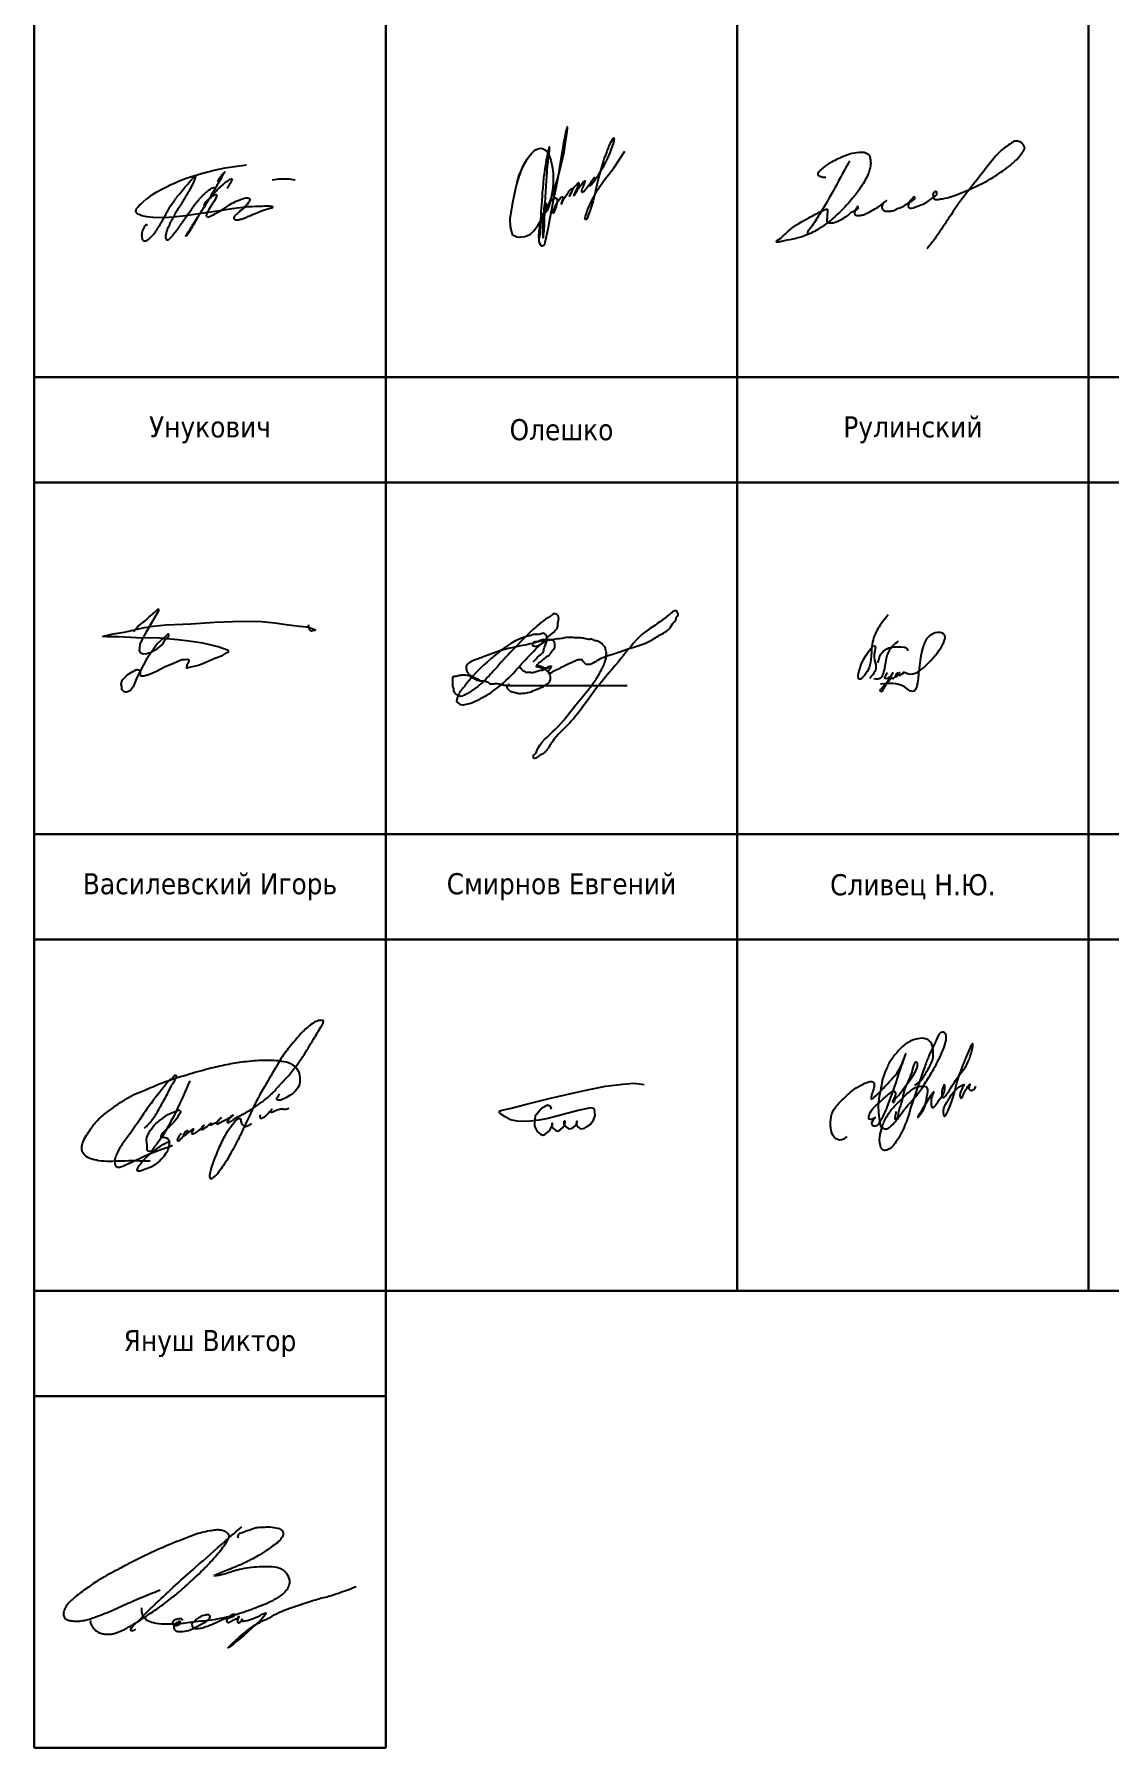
# Model space of a CAD drawing. Header units: millimetres. Extents: x 14 to 314, y 70 to 546.
# Drawn here: x 13.9 to 166.9, y 69.6 to 313.4 of the extents above; entities that cross this region are included whole.
import ezdxf

# ---------------------------------------------------------------- set-up
doc = ezdxf.new("R2010")
doc.units = ezdxf.units.MM
doc.layers.get('0').update_dxf_attribs({"lineweight": 30})
doc.layers.add('Подписи', color=143, linetype='Continuous', lineweight=25)
doc.styles.add('comments', font='tahoma.ttf')

# ---------------------------------------------------------------- blocks, each defined once
blk = doc.blocks.new('Maslova')
for points in [[(9.53, 0.99), (9.55, 1.07), (9.61, 1.16), (9.7, 1.3), (9.87, 1.55), (10.08, 1.79), (10.31, 2.01), (10.53, 2.19), (10.71, 2.31), (11.02, 2.46), (11.18, 2.53), (11.26, 2.52), (11.3, 2.51), (11.33, 2.48), (11.35, 2.45), (11.37, 2.4), (11.36, 2.37), (11.34, 2.31), (11.23, 2.03), (11.03, 1.63), (10.71, 1.14), (10.49, 0.79), (10.22, 0.37), (10.08, 0.12), (9.98, -0.05), (9.91, -0.24), (9.89, -0.36), (9.87, -0.45), (9.88, -0.51), (9.91, -0.57), (9.95, -0.6), (10.01, -0.62), (10.07, -0.63), (10.19, -0.63), (10.33, -0.6), (10.45, -0.56), (10.55, -0.52), (10.65, -0.47), (10.73, -0.43), (10.99, -0.3), (11.18, -0.2), (11.43, -0.06), (11.62, 0.06), (11.88, 0.22), (12.29, 0.45), (12.54, 0.62), (12.85, 0.82), (13.09, 0.99), (13.34, 1.14), (13.55, 1.27), (13.79, 1.39), (14.03, 1.52), (14.21, 1.61), (14.41, 1.69), (14.99, 1.91), (15.3, 2), (15.51, 2.05), (15.61, 2.06), (15.76, 2.05), (15.88, 2.02), (15.96, 1.99), (16, 1.96), (16.03, 1.92), (16.04, 1.89), (16.05, 1.83), (16.05, 1.77), (16.04, 1.69), (15.96, 1.49), (15.84, 1.32), (15.68, 1.1), (15.54, 0.94), (15.34, 0.72), (14.87, 0.33), (14.71, 0.19), (14.58, 0.07), (14.45, -0.04), (14.3, -0.16), (14.15, -0.29), (14.04, -0.43), (13.93, -0.53), (13.88, -0.58), (13.84, -0.66), (13.8, -0.78), (13.8, -0.84), (13.81, -0.9), (13.83, -0.93), (13.85, -0.96), (13.88, -0.99), (13.92, -1.03), (13.98, -1.05), (14.09, -1.08), (14.19, -1.09), (14.34, -1.09), (14.48, -1.06), (14.58, -1.04), (14.71, -1), (14.88, -0.96), (15.12, -0.88), (15.28, -0.82), (15.62, -0.68), (15.8, -0.6), (16.01, -0.53), (16.22, -0.46), (16.47, -0.34), (16.95, -0.13), (17.39, 0.06), (17.74, 0.21), (18.17, 0.36), (18.77, 0.55), (18.92, 0.58), (19.06, 0.62), (19.18, 0.65), (19.27, 0.68), (19.31, 0.7), (19.33, 0.73), (19.32, 0.77), (19.3, 0.79), (19.26, 0.8), (19.07, 0.83), (18.84, 0.86), (18.56, 0.85), (18.2, 0.86), (17.86, 0.84), (17.52, 0.83), (17.12, 0.83), (16.81, 0.82), (16.4, 0.79), (16.08, 0.78), (15.74, 0.75), (15.52, 0.72), (15.07, 0.67), (14.73, 0.62), (14.28, 0.57), (13.92, 0.54), (13.52, 0.47), (13.25, 0.44), (12.93, 0.4), (12.59, 0.35), (12.35, 0.31), (11.79, 0.22), (8.83, -0.22), (6.91, -0.49), (5.14, -0.7), (4.55, -0.77), (3.69, -0.81), (2.34, -0.77), (1.84, -0.69), (1.43, -0.63), (0.72, -0.49), (0.43, -0.39), (0.18, -0.27), (0.03, -0.18), (-0.07, -0.07), (-0.15, 0.05), (-0.16, 0.17), (-0.1, 0.38), (-0.01, 0.56), (0.13, 0.72), (0.31, 0.95), (0.6, 1.22), (0.89, 1.48), (1.36, 1.89), (1.68, 2.12), (2.1, 2.41), (2.45, 2.65), (2.86, 2.89), (3.57, 3.3), (4.2, 3.62), (4.83, 3.95), (5.34, 4.16), (5.93, 4.43), (6.53, 4.67), (7.01, 4.84), (7.61, 5.04), (9.17, 5.51), (10.98, 5.97), (12.56, 6.3), (13.88, 6.52), (15.59, 6.77)], [(19.26, 4.6), (20.18, 4.74), (20.93, 4.75), (21.67, 4.76), (22.52, 4.61)]]:
    blk.add_lwpolyline(points)
for points in [[(1.44, -1.9), (1.44, -1.82), (1.43, -1.81), (1.41, -1.79), (1.39, -1.79), (1.36, -1.77), (1.33, -1.78), (1.3, -1.79), (1.24, -1.82), (1.09, -1.99), (0.99, -2.21), (0.95, -2.31), (0.85, -2.51), (0.82, -2.59), (0.79, -2.65), (0.75, -2.75), (0.73, -2.83), (0.71, -2.97), (0.68, -3.27), (0.7, -3.45), (0.71, -3.58), (0.72, -3.67), (0.74, -3.74), (0.76, -3.8), (0.79, -3.87), (0.82, -3.92), (0.86, -3.98), (0.91, -4.02), (0.99, -4.07), (1.07, -4.08), (1.16, -4.08), (1.27, -4.06), (1.37, -4.03), (1.55, -3.93), (1.84, -3.7), (2.22, -3.31), (2.46, -3.04), (2.65, -2.8), (2.78, -2.61), (2.99, -2.28), (3.22, -1.9), (3.41, -1.57), (3.57, -1.3), (3.69, -1.08), (3.94, -0.63), (4.12, -0.31), (4.34, 0.1), (4.61, 0.58), (4.82, 0.94), (5.21, 1.5), (5.39, 1.75), (5.56, 1.97), (5.78, 2.27), (5.95, 2.47), (6.14, 2.71), (6.33, 2.93), (6.73, 3.42), (6.98, 3.71), (7.38, 4.17), (7.69, 4.53), (7.96, 4.83), (8.23, 5.11), (8.26, 5.14), (8.28, 5.15), (8.3, 5.15), (8.32, 5.15), (8.35, 5.15), (8.35, 5.13), (8.36, 5.11), (8.36, 5.07), (8.35, 5.02), (8.3, 4.9), (8.23, 4.71), (8.15, 4.51), (7.74, 3.63), (7.48, 3.13), (7.11, 2.5), (6.73, 1.87), (6.46, 1.42), (6.19, 0.99), (5.97, 0.65), (5.79, 0.38), (5.63, 0.12), (5.47, -0.2), (5.32, -0.52), (5.15, -0.81), (4.85, -1.28), (4.69, -1.6), (4.57, -1.87), (4.49, -2.03), (4.37, -2.33), (4.27, -2.59), (4.17, -2.93), (4.12, -3.15), (4.08, -3.36), (4.08, -3.61), (4.11, -3.75), (4.15, -3.84), (4.22, -3.9), (4.25, -3.93), (4.29, -3.94), (4.31, -3.94), (4.36, -3.94), (4.41, -3.92), (4.47, -3.89), (4.6, -3.82), (4.75, -3.67), (4.92, -3.49), (5.26, -3.08), (5.48, -2.79), (5.87, -2.28), (6.08, -1.98), (6.39, -1.56), (6.56, -1.33), (6.7, -1.13), (6.9, -0.83), (7.02, -0.68), (7.23, -0.36), (7.57, 0.14), (7.76, 0.4), (7.89, 0.58), (8.19, 1), (8.45, 1.34), (8.67, 1.61), (9.1, 2.12), (9.45, 2.46), (9.83, 2.81), (10.2, 3.12), (10.54, 3.34), (10.79, 3.48), (11.04, 3.59)], [(11.47, 4.37), (11.64, 4.65), (11.82, 4.91), (12.09, 5.26), (12.35, 5.59), (12.5, 5.74), (12.47, 5.7), (12.45, 5.66), (12.42, 5.6), (12.39, 5.53), (12.34, 5.45), (12.15, 5.15), (11.73, 4.4), (11.55, 4.07), (11.24, 3.52), (10.9, 2.95), (10.57, 2.43), (10.29, 1.94), (10.05, 1.53), (9.51, 0.65), (8.69, -0.65), (7.99, -1.89), (7.77, -2.26), (7.63, -2.5), (7.54, -2.65), (7.42, -2.85), (7.33, -2.97), (7.29, -3.04), (7.23, -3.12), (7.19, -3.17), (7.15, -3.22), (7.05, -3.34), (7, -3.37), (6.98, -3.38), (7, -3.34), (7.03, -3.31), (7.06, -3.26), (7.07, -3.21), (7.11, -3.15), (7.15, -3.08), (7.36, -2.75), (7.66, -2.26), (7.97, -1.76), (8.1, -1.55), (8.37, -1.14), (8.49, -0.95), (8.8, -0.47), (9.25, 0.26), (9.91, 1.3), (10.16, 1.65), (10.24, 1.77), (10.35, 1.93), (10.78, 2.46), (11.32, 3.07), (11.55, 3.32), (11.88, 3.61), (12.05, 3.78), (12.4, 4.07), (12.66, 4.29), (13.02, 4.54), (13.27, 4.69), (13.41, 4.72), (13.52, 4.73), (13.54, 4.68), (13.53, 4.67), (13.52, 4.64), (13.51, 4.62), (13.45, 4.46), (13.26, 4.12), (13.03, 3.72), (12.87, 3.47), (12.82, 3.4)]]:
    blk.add_spline(points, degree=3)
blk = doc.blocks.new('Artyuh')
for points in [[(2.46, 9.27), (2.1, 8.67), (1.78, 8.06), (1.52, 7.47), (1.25, 6.65), (0.93, 5.52), (0.68, 4.41), (0.34, 2.8), (0.03, 0.77), (0.05, -0.35), (0.37, -1.45), (1.01, -1.78), (1.37, -1.83), (1.7, -1.8), (2.21, -1.73), (2.52, -1.61), (2.94, -1.43), (3.39, -0.99), (3.99, -0.16), (4.27, 0.3), (4.74, 1.14), (5.19, 2.02), (5.69, 3.17), (6.09, 4.21), (6.49, 5.38), (6.76, 6.24), (7.19, 7.83), (7.39, 8.63), (7.73, 10.27), (8, 11.97), (8.12, 12.8), (8.21, 13.57), (8.22, 13.73), (8.21, 13.82), (8.19, 13.87), (8.16, 13.82), (8.14, 13.74), (8.11, 13.62), (8.05, 13.42), (7.96, 13.02), (7.87, 12.66), (7.62, 11.31), (7.5, 10.59), (7.23, 8.99), (7.09, 8.09), (6.97, 7.41), (6.74, 6.13), (6.55, 5.14), (6.2, 3.4), (5.99, 2.34), (5.67, 0.65), (5.46, -0.47), (5.19, -1.77), (5, -2.58), (4.94, -2.9), (4.86, -3.04), (4.62, -3.11), (4.41, -2.99), (4.29, -2.74), (4.17, -2.39), (4.16, -1.58), (4.34, 0.05), (4.6, 0.95), (4.76, 1.42), (5.1, 2.22), (5.37, 2.69), (5.6, 3.02), (5.79, 3.25), (6.01, 3.49), (6.13, 3.57), (6.26, 3.65), (6.38, 3.7), (6.48, 3.72), (6.62, 3.73), (6.67, 3.69), (6.71, 3.63), (6.74, 3.51), (6.75, 3.24), (6.69, 2.91), (6.61, 2.54), (6.52, 2.28), (6.4, 1.93), (6.33, 1.76), (6.29, 1.67), (6.25, 1.6), (6.22, 1.56), (6.2, 1.56), (6.18, 1.59), (6.18, 1.63), (6.2, 1.7), (6.25, 1.92), (6.34, 2.22), (6.43, 2.41), (6.57, 2.73), (6.81, 3.17), (6.97, 3.42), (7.24, 3.77), (7.36, 3.87), (7.45, 3.91), (7.52, 3.92), (7.55, 3.85), (7.55, 3.74), (7.54, 3.58), (7.47, 3.36), (7.37, 3.09), (7.33, 2.93), (7.33, 2.89), (7.34, 2.89), (7.36, 2.91), (7.38, 2.94), (7.53, 3.19), (7.71, 3.58), (7.85, 3.87), (8.02, 4.11), (8.21, 4.39), (8.35, 4.58), (8.48, 4.74), (8.6, 4.88), (8.7, 4.98), (8.79, 5.02), (8.85, 5.03), (8.86, 4.96), (8.86, 4.9), (8.84, 4.83), (8.82, 4.73), (8.78, 4.62), (8.72, 4.47), (8.64, 4.28), (8.56, 4.13), (8.49, 3.98), (8.68, 4.38), (8.94, 4.86), (9.19, 5.26), (9.32, 5.42), (9.46, 5.58), (9.62, 5.77), (9.73, 5.88), (9.79, 5.92), (9.84, 5.91), (9.85, 5.85), (9.83, 5.7), (9.71, 5.41), (9.51, 4.96), (9.31, 4.6), (9.22, 4.41), (9.17, 4.31), (9.13, 4.22), (9.11, 4.16), (9.1, 4.13), (9.1, 4.11), (9.11, 4.1), (9.13, 4.12), (9.16, 4.14), (9.26, 4.21), (9.36, 4.41), (9.47, 4.59), (9.58, 4.76), (9.74, 5.02), (9.86, 5.21), (9.98, 5.38), (10.08, 5.53), (10.26, 5.75), (10.38, 5.9), (10.47, 5.98), (10.6, 6.12), (10.67, 6.18), (10.69, 6.2), (10.72, 6.19), (10.72, 6.18), (10.71, 6.14), (10.7, 6.1), (10.55, 5.7), (10.38, 5.3), (10.31, 5.08), (10.26, 4.91), (10.23, 4.79), (10.22, 4.69), (10.24, 4.63), (10.26, 4.6), (10.29, 4.57), (10.32, 4.56), (10.34, 4.56), (10.37, 4.56), (10.41, 4.58), (10.53, 4.66), (10.65, 4.8), (10.73, 4.88), (10.92, 5.12), (11.06, 5.32), (11.24, 5.57), (11.38, 5.76), (11.57, 6.01), (11.69, 6.17), (11.85, 6.39), (11.93, 6.5), (12, 6.59), (12.05, 6.64), (11.72, 6.2), (11.57, 6.01), (11.52, 5.93), (11.47, 5.83), (11.43, 5.76), (11.4, 5.69), (11.38, 5.64), (11.36, 5.59), (11.36, 5.54), (11.36, 5.53), (11.37, 5.51), (11.39, 5.5), (11.42, 5.5), (11.44, 5.5), (11.55, 5.58), (11.65, 5.68), (11.74, 5.8), (11.87, 5.96), (12.02, 6.15), (12.15, 6.34), (12.22, 6.45), (12.48, 6.84), (12.68, 7.15), (12.93, 7.53), (13.11, 7.82), (13.29, 8.13), (13.42, 8.38), (13.61, 8.72), (13.72, 8.95), (13.9, 9.32), (14.03, 9.6), (14.1, 9.75), (14.28, 10.18), (14.4, 10.51), (14.57, 10.95), (14.66, 11.24), (14.76, 11.5), (14.84, 11.81), (14.88, 11.99), (14.88, 12.08), (14.89, 12.16), (14.88, 12.19), (14.87, 12.21), (14.85, 12.23), (14.83, 12.24), (14.79, 12.22), (14.75, 12.19), (14.68, 12.16), (14.59, 12.01), (14.3, 11.53), (14.11, 11.14), (14.04, 10.95), (13.87, 10.56), (13.8, 10.36), (13.56, 9.71), (13.46, 9.44), (13.33, 9.05), (13.18, 8.54), (12.97, 7.84), (12.87, 7.46), (12.65, 6.61), (12.4, 5.63), (12.25, 4.98), (12.1, 4.29), (11.95, 3.72), (11.85, 3.35), (11.71, 2.88), (11.45, 2.03), (11.27, 1.5), (11.17, 1.23), (11.08, 0.98), (11.03, 0.85), (10.97, 0.75), (10.88, 0.66), (10.8, 0.68), (10.74, 0.71), (10.7, 0.76), (10.72, 0.91), (10.78, 1.13), (10.86, 1.38), (11.12, 2.13), (11.41, 2.75), (11.58, 3.17), (11.83, 3.66), (11.97, 3.91), (12.09, 4.14), (12.29, 4.5), (12.45, 4.79), (13.46, 6.26), (14.78, 7.94), (16.4, 10.38)], [(1.07, 6), (1.35, 6.98), (2.27, 8.93), (2.82, 9.76), (3.11, 10.09), (3.45, 10.41), (3.76, 10.63), (4.17, 10.78), (4.38, 10.82), (4.67, 10.78), (5.01, 10.61), (5.36, 10.27), (5.5, 10), (5.84, 9.13), (6.07, 7.99), (6.16, 7.25), (6.19, 6.68), (6.18, 5.87), (6.13, 5.24), (6.01, 4.4), (5.88, 3.81), (5.71, 3.06), (5.52, 2.45), (5.43, 2.21), (5.32, 1.94), (5.24, 1.81), (5.16, 1.71), (5.09, 1.66), (5.04, 1.65), (5, 1.67), (4.96, 1.7), (4.94, 1.75), (4.9, 1.98), (4.91, 2.31), (4.95, 2.55), (4.99, 2.79), (5.02, 2.92), (5.05, 3.01), (5.07, 3.06), (5.11, 3.06), (5.12, 3.02), (5.12, 2.95), (5.11, 2.84), (5.03, 2.37), (4.95, 1.92), (4.83, 1.17), (4.72, 0.4), (4.68, 0.01), (4.65, -0.45), (4.65, -0.95), (4.67, -1.31), (4.7, -1.54), (4.71, -1.69), (4.73, -1.85), (4.74, -1.88), (4.75, -1.9), (4.76, -1.92), (4.77, -1.93), (4.8, -1.9), (4.81, -1.84), (4.83, -1.66), (4.87, -1.27), (4.89, -1), (4.92, -0.55), (4.93, -0.27), (4.94, 0.49), (4.96, 0.92), (4.98, 1.5), (4.99, 1.82), (5.02, 2.53), (5.05, 3.1), (5.08, 3.71), (5.1, 4.01), (5.14, 4.48), (5.16, 4.78), (5.18, 5.23), (5.21, 5.68), (5.22, 5.94), (5.25, 6.38), (5.26, 6.6), (5.28, 6.81), (5.3, 7.06), (5.31, 7.21), (5.33, 7.57), (5.35, 7.77), (5.38, 8.07), (5.4, 8.3), (5.42, 8.5), (5.46, 8.81), (5.49, 9.13), (5.53, 9.4), (5.59, 9.83), (5.61, 10.11), (5.64, 10.42), (5.66, 10.65), (5.67, 10.84), (5.67, 10.95), (5.66, 11.01), (5.65, 11.01), (5.63, 10.97), (5.61, 10.92), (5.51, 10.62), (5.44, 10.32), (5.36, 9.99), (5.28, 9.54), (5.2, 9.18), (5.13, 8.72), (5.08, 8.42), (4.99, 7.87), (4.88, 7.1), (4.83, 6.67), (4.74, 5.89), (4.69, 5.14), (4.64, 4.55), (4.61, 4.05), (4.56, 3.33), (4.53, 2.83), (4.48, 2.25), (4.45, 1.79), (4.41, 1.21), (4.38, 0.81), (4.36, 0.57), (4.33, -0.31), (4.29, -0.98), (4.28, -1.21), (4.27, -1.5), (4.26, -1.61), (4.25, -1.79), (4.24, -1.84), (4.22, -1.9), (4.19, -1.94), (4.15, -1.9), (4.13, -1.83), (4.12, -1.7), (4.15, -1.63), (4.17, -1.46), (4.2, -1.01), (4.29, -0.38), (4.41, 0.25), (4.5, 0.59), (4.63, 1.01), (4.74, 1.34), (4.84, 1.59), (5.06, 2.11), (5.18, 2.36), (5.44, 2.79), (5.65, 3.08), (5.8, 3.26), (5.99, 3.45), (6.21, 3.63), (6.37, 3.7), (6.43, 3.73), (6.51, 3.74), (6.58, 3.74), (6.65, 3.69), (6.71, 3.59), (6.75, 3.44), (6.74, 3.26), (6.72, 3.01), (6.63, 2.62)]]:
    blk.add_lwpolyline(points)
blk = doc.blocks.new('Yura')
for points in [[(0, 0), (-5.3, 0), (-8.6, 1), (-11.4, 2.3), (-13.5, 4.5), (-13.5, 6), (-13.4, 7.9), (-10.4, 11.6), (3.7, 23), (25, 34.9), (43.8, 42.3), (59.5, 44.7), (68.6, 44.6), (73.3, 42.3), (77.7, 38.5), (79.1, 32.6), (79.9, 24.7), (78.6, 15.6), (75.6, 6.5), (62.6, -17.1), (48.4, -36.2), (16.8, -69.4), (-11.4, -90.9), (-35, -103), (-58.8, -109.9), (-78.6, -114), (-86.1, -115.1), (-87.6, -114.6), (-87, -113.1), (-85.5, -111.9), (-64.6, -93.8), (-29.8, -71.8), (-9.2, -60.7), (-0.6, -56.9), (2.1, -56.6), (3, -57.1), (3.4, -58.2), (3.2, -60.2), (2.6, -68.9), (2, -76), (2.6, -79.9), (4.1, -80.4), (7.7, -80.8), (14.8, -80.3), (29.8, -73.5), (40, -66.9), (47.9, -60.5), (57.5, -52.5), (56.6, -51.7), (56.1, -52.2), (55.3, -53.3), (54.1, -55.3), (53, -57), (51.8, -59.8), (51.1, -64.3), (52.4, -66.7), (55.2, -67.7), (61.3, -67.5), (68.8, -65.8), (75.1, -62.9), (87.4, -55.9), (101.6, -46.6), (108.1, -40.9), (101.6, -47.2), (99.8, -52.2), (100.4, -55.1), (101.7, -57.6), (105.9, -59.9), (113.3, -60), (120.8, -58.9), (126.1, -56.4), (133.3, -53.4), (143.7, -47.8), (149.3, -43.7), (157.7, -38.5), (158.7, -35.5), (157.8, -34.9), (157.3, -34.9), (155.6, -35.7), (154, -37.3), (151.4, -39.9), (148.3, -45.6), (146.6, -50.4), (147, -52.9), (150.6, -54.8), (155.9, -54.2), (161.5, -51.9), (171.5, -48.1), (182.4, -42.1), (190.6, -36), (197.3, -29.6), (197.6, -26.9), (196.9, -25.7), (195.9, -25), (195, -25.2), (193.5, -25.9), (191.9, -27.4), (190.9, -29), (190.8, -31.6), (190.8, -33.5), (191.2, -36), (195.3, -39.1), (202.4, -38.7), (212.5, -37), (241.3, -27.4), (281.8, -9.1), (308.1, 6.9), (333.1, 25.9), (345.4, 38.6), (351.4, 46.8), (353.8, 52.3), (352.9, 54.9), (349.6, 60.3), (345, 63.5), (341.1, 64.4), (335.8, 64.3), (330.5, 61.4), (318.4, 53), (297.8, 32.6), (278.9, 8.3), (251.4, -26.4), (222.8, -66.3), (205.7, -92.3), (192.7, -111.1), (179.7, -127.3)], [(42.3, 29.6), (-11, -65.7), (-26.2, -88.6), (-30.7, -94.7), (-32.2, -98), (-32.2, -99.7), (-32.2, -100.1), (-32.2, -101.7)]]:
    blk.add_spline(points, degree=3)
blk = doc.blocks.new('Anton')
blk.add_lwpolyline([(12.26, 1.81), (14.25, 4.06), (17.22, 6.39), (18.76, 7.89), (19.82, 8.76), (20.42, 9.28), (21.09, 9.85), (21.51, 10.37), (22.15, 10.9), (22.48, 11.13), (22.63, 11.13), (22.63, 10.94), (22.6, 10.64), (22.45, 10.22), (17.19, 1.13), (14.89, -3.26), (14.71, -5.07), (14.67, -5.9), (14.78, -6.31), (15.01, -6.8), (15.57, -7.1), (16.55, -7.44), (17.79, -7.29), (19.48, -6.69), (22.03, -5.26), (24.29, -3.46), (25.41, -1.65), (26.5, -0.49), (26.96, 0.04), (26.99, 0.34), (26.99, 0.6), (26.77, 0.79), (26.54, 0.79), (26.39, 0.6), (26.05, 0.34), (22.11, -3.23), (20.08, -6.27), (17.63, -9.59), (13.8, -16.96), (12.18, -21.09), (10.94, -22.7), (9.78, -23.19), (9.14, -23.27), (8.88, -23.27), (8.46, -23.15), (8.16, -22.93), (7.86, -22.67), (7.6, -22.29), (7.45, -21.99), (7.38, -20.97), (7.22, -19.96), (7.26, -19.32), (7.49, -18.87), (7.6, -18.5), (7.75, -18.23), (9.29, -16.65), (10.34, -15.75), (11.7, -14.81), (12.86, -14.29), (13.58, -13.95), (14.1, -13.99), (14.55, -14.06), (14.85, -14.44), (14.97, -14.85), (14.97, -15.23), (15.08, -15.87), (15.19, -16.43), (15.53, -16.54), (15.87, -16.54), (16.69, -16.47), (18.95, -15.79), (21.84, -14.59), (25.41, -12.67), (27.85, -11.7), (31.13, -10.3), (32.37, -9.81), (33.69, -9.7), (34.66, -9.66), (34.96, -9.7), (35.23, -9.85), (35.23, -10.19), (35.19, -10.3), (35.04, -10.75), (34.96, -11.05), (34.81, -11.39), (34.66, -11.65), (34.4, -12.14), (34.33, -12.41), (34.25, -12.59), (34.29, -13.16), (34.48, -13.16), (34.66, -13.16), (34.89, -13.04), (39.26, -12.14), (42.26, -10.87), (46.02, -9.21), (49.14, -8.05), (50.91, -6.96), (51.66, -6.51), (51.66, -6.32), (51.62, -6.17), (51.43, -6.02), (51.21, -5.91), (47.33, -4.44), (41.02, -3.01), (35.16, -2.07), (30.68, -1.58), (22.94, -0.94), (13.46, -0.79), (5.97, -0.3), (2.25, -0.34), (1.24, -0.34), (-0.45, -0.26), (-0.49, -0.15), (-0.38, -0.08), (-0.15, -0.04), (0, 0), (3.08, 0.71), (9.13, 1.8), (16.83, 3.53), (20.41, 4.13), (25.67, 4.62), (32.78, 4.89), (36.01, 5.07), (45.95, 5.71), (53.35, 6.05), (59.07, 6.13), (65.31, 5.98), (70.88, 5.49), (75.66, 4.78), (80.99, 4.14), (84.34, 3.76), (86.83, 2.94), (87.35, 2.71), (87.69, 2.52), (87.5, 2.3), (87.28, 2.22), (86.53, 2.11), (86.11, 2.03), (85.74, 2.18), (85.47, 2.37), (85.4, 2.63), (85.32, 2.82), (85.21, 3.2), (85.1, 3.57), (85.06, 3.84), (85.02, 4.36), (85.02, 4.7)])
blk = doc.blocks.new('Vlad')
at = {"color": 0, "linetype": 'ByBlock', "lineweight": -2}
for points in [[(1.134, 0.204), (1.221, 0.291), (1.279, 0.348), (1.296, 0.414), (1.334, 0.554), (1.277, 0.612), (1.217, 0.596), (1.152, 0.596), (1.101, 0.582), (1.06, 0.571), (0.598, 0.305), (0.177, -0.117), (0.125, -0.182), (0.097, -0.216), (0.08, -0.25), (0.066, -0.284), (0.06, -0.295), (0.052, -0.315), (0.049, -0.332), (0.046, -0.344), (0.046, -0.361), (0.069, -0.378), (0.086, -0.392), (0.103, -0.403), (0.142, -0.406), (0.31, -0.355), (0.56, -0.213), (0.849, 0.04), (1.051, 0.264), (1.233, 0.448), (1.398, 0.606), (1.485, 0.711), (1.485, 0.756), (1.494, 0.792), (1.498, 0.824), (1.489, 0.86), (1.471, 0.879), (1.448, 0.888), (1.421, 0.888), (1.398, 0.87), (1.371, 0.851), (1.144, 0.674), (0.836, 0.366), (0.59, 0.098), (0.422, -0.079), (0.3, -0.179), (0.168, -0.265), (0.082, -0.283), (0.05, -0.265), (0.032, -0.251), (0.018, -0.233), (0.005, -0.206), (0.005, -0.174), (-0.004, -0.156), (-0.009, -0.138), (-0.009, -0.115), (-0.009, -0.097), (-0.009, -0.083), (-0.009, -0.061), (-0.009, -0.043), (-0.009, -0.024), (0, -0.006), (0.014, 0.003), (0.027, 0.003), (0.055, 0.007), (0.073, 0.012), (0.105, 0.016), (0.123, 0.021), (0.15, 0.021), (0.223, 0.016), (0.236, 0.016), (0.263, 0.007), (0.295, -0.015), (0.359, -0.047), (0.372, -0.056), (0.418, -0.065), (0.454, -0.07), (0.472, -0.074), (0.504, -0.093), (0.522, -0.106), (0.554, -0.106), (0.577, -0.106), (0.59, -0.102), (0.618, -0.102), (0.663, -0.111), (0.708, -0.124), (0.763, -0.129), (0.804, -0.129), (0.863, -0.129), (1.789, -0.133), (2.47, -0.133)], [(0.944, 0.13), (0.972, 0.098), (1.008, 0.071), (1.031, 0.057), (1.053, 0.057), (1.081, 0.057), (1.14, 0.057), (1.19, 0.071), (1.226, 0.084), (1.267, 0.089), (1.308, 0.107), (1.353, 0.125), (1.394, 0.143), (1.389, 0.134), (1.376, 0.112), (1.362, 0.094), (1.349, 0.071), (1.349, 0.062), (1.358, 0.053), (1.38, 0.048), (1.398, 0.053), (1.421, 0.075), (1.453, 0.089), (1.68, 0.198), (1.739, 0.221), (1.762, 0.234), (1.78, 0.239), (1.802, 0.239), (1.825, 0.239), (1.834, 0.23), (1.843, 0.212), (1.871, 0.189), (1.88, 0.175), (1.893, 0.171), (2.079, 0.243), (2.279, 0.32), (2.552, 0.411), (2.779, 0.493), (2.933, 0.584), (3.074, 0.679), (3.133, 0.765), (3.169, 0.815), (3.169, 0.829), (3.192, 0.86), (3.196, 0.888), (3.187, 0.906), (3.183, 0.924), (3.164, 0.933), (3.128, 0.924), (3.11, 0.91), (2.974, 0.801), (2.683, 0.593), (2.384, 0.252), (2.052, -0.147), (1.657, -0.66), (1.403, -0.937), (1.317, -1.064), (1.289, -1.091), (1.262, -1.109), (1.221, -1.132), (1.199, -1.15), (1.176, -1.164), (1.144, -1.164), (1.14, -1.15), (1.14, -1.123), (1.167, -1.1), (1.181, -1.073), (1.448, -0.755), (1.743, -0.406), (1.921, -0.188), (2.029, -0.043), (2.12, 0.121), (2.152, 0.198), (2.157, 0.216), (2.175, 0.275), (2.175, 0.293), (2.175, 0.348), (2.166, 0.384), (2.157, 0.416), (2.134, 0.438), (2.111, 0.466), (2.079, 0.484), (2.066, 0.493), (2.007, 0.511), (1.975, 0.525), (1.925, 0.525), (1.884, 0.534), (1.848, 0.543), (1.825, 0.543), (1.789, 0.547), (1.748, 0.547), (1.648, 0.552), (1.516, 0.534), (1.394, 0.52), (1.371, 0.516), (1.353, 0.516), (1.308, 0.516), (1.253, 0.516), (1.176, 0.488), (1.144, 0.484), (1.135, 0.475), (1.126, 0.461), (1.126, 0.452), (1.126, 0.438), (1.135, 0.434), (1.149, 0.429), (1.171, 0.429), (1.199, 0.434), (1.244, 0.457), (1.262, 0.47), (1.299, 0.493), (1.312, 0.506)], [(1.326, 0.525), (1.058, 0.452), (0.917, 0.425), (0.831, 0.407), (0.622, 0.348), (0.413, 0.271), (0.336, 0.243), (0.259, 0.212), (0.214, 0.184), (0.186, 0.153), (0.186, 0.098), (0.2, 0.053), (0.214, 0.035), (0.227, 0.007), (0.259, -0.015), (0.368, -0.061), (0.418, -0.065)], [(1.33, 0.52), (1.371, 0.525), (1.398, 0.52), (1.417, 0.511), (1.435, 0.484), (1.439, 0.443), (1.439, 0.42), (1.435, 0.398), (1.417, 0.375), (1.367, 0.307), (1.317, 0.271), (1.249, 0.216), (1.208, 0.18), (1.194, 0.162), (1.176, 0.139), (1.199, 0.139), (1.208, 0.139), (1.226, 0.13), (1.253, 0.121), (1.271, 0.112), (1.294, 0.116), (1.312, 0.121), (1.326, 0.121), (1.344, 0.13), (1.371, 0.143), (1.389, 0.148)], [(0.804, -0.124), (0.781, -0.124), (0.758, -0.142), (0.758, -0.152), (0.767, -0.17), (0.786, -0.188), (0.795, -0.197), (0.813, -0.215), (0.836, -0.22), (0.872, -0.229), (0.922, -0.242), (0.981, -0.242), (1.017, -0.238), (1.058, -0.233), (1.167, -0.192), (1.317, -0.124), (1.38, -0.047), (1.38, -0.029), (1.38, -0.002), (1.367, 0.035), (1.349, 0.057), (1.326, 0.08), (1.303, 0.103), (1.267, 0.13), (1.199, 0.148)]]:
    blk.add_spline(points, degree=3, dxfattribs=at)
blk = doc.blocks.new('Rulinsky')
at = {"color": 0, "linetype": 'ByBlock', "lineweight": -2}
for points in [[(3.36, 6.1), (1.9, 4.1), (1.08, 1.92), (-0.01, -2.54), (-0.74, -3.09), (-0.74, -1.72), (1.54, 1.55), (1.36, 0.01), (1.63, -1.36), (0.72, -2.99)], [(3.9, -2.86), (3.93, -2.93), (4.7, -2.17), (4.45, -2.8), (4.96, -2.11), (4.83, -2.51), (5.16, -2.43), (5.29, -2.32), (5.51, -2.25), (5.44, -2.27), (5.46, -2.17), (5.88, -2.17), (8.37, -1.44), (11.01, 3.5), (9.72, 3.4), (6.45, -4.72), (5.67, -4.16), (2.28, -3.78)], [(4.78, 2.35), (3.39, 0.78), (2.58, -2.44), (2.27, -2.93), (1.33, -3.02)], [(1.91, -0.74), (2.49, 0.74), (5.67, 1.46), (5.94, 1.37), (6.12, 0.97)], [(3.25, -2.18), (2.9, -2.93), (3.31, -2.93), (4.02, -2.22), (2.5, -4.8), (2.48, -4.83), (2.36, -4.84), (2.8, -3.96), (3.82, -2.92)]]:
    blk.add_spline(points, degree=3, dxfattribs=at)
blk = doc.blocks.new('Vasilevsky')
at = {"color": 0, "linetype": 'ByBlock', "lineweight": -2}
for points in [[(14.66, 4.96), (14.29, 4.46), (14.13, 4.13), (14.11, 3.94), (14.2, 3.9), (14.53, 4.1), (14.97, 4.53), (15.26, 4.78), (15.58, 5.15), (15.61, 5.34), (15.55, 5.32), (15.18, 5.14), (15.03, 4.87), (14.96, 4.66), (15.03, 4.65), (15.18, 4.71), (15.71, 5.09), (16.41, 5.58), (16.38, 5.54), (16.29, 5.35), (16.15, 5.15), (16.13, 5.02), (16.28, 4.89), (16.56, 5), (16.98, 5.28), (17.35, 5.56), (17.69, 5.84), (17.85, 6.02), (17.9, 6.11), (17.88, 6.11), (17.85, 6.11), (17.83, 6.09), (17.78, 6.06), (17.7, 5.98), (17.64, 5.91), (17.6, 5.86), (17.57, 5.8), (17.53, 5.73), (17.51, 5.67), (17.5, 5.64), (17.48, 5.55), (17.59, 5.54), (17.75, 5.58), (18.11, 5.83), (18.5, 6.1), (18.76, 6.31), (18.89, 6.4), (18.89, 6.43), (18.86, 6.41), (18.84, 6.39), (18.81, 6.36), (18.78, 6.33), (18.75, 6.3), (18.73, 6.26), (18.73, 6.22), (18.78, 6.21), (18.79, 6.21), (18.98, 6.22), (19.24, 6.36), (19.4, 6.42), (19.56, 6.5), (19.78, 6.63), (19.96, 6.82), (20.12, 7), (20.33, 7.2), (20.31, 7.2), (20.3, 7.18), (20.27, 7.15), (20.24, 7.11), (20.19, 7.08), (20, 6.85), (19.9, 6.73), (19.77, 6.56), (19.72, 6.49), (19.72, 6.34), (19.86, 6.35), (20.33, 6.57), (20.68, 6.74), (21.05, 6.94), (21.45, 7.19), (21.99, 7.56), (21.97, 7.56), (21.93, 7.53), (21.89, 7.51), (21.86, 7.48), (21.73, 7.37), (21.61, 7.26), (21.56, 7.14), (21.5, 7.05), (21.4, 6.96), (21.33, 6.88), (21.22, 6.71), (21.19, 6.54), (21.29, 6.5), (21.47, 6.59), (21.79, 6.73), (22.09, 6.93), (23.31, 7.64), (24.86, 8.54), (25.89, 9.26), (27.3, 10.39), (27.77, 10.85), (28.87, 12.08), (29.95, 13.23), (31.13, 14.75), (31.93, 15.86), (32.73, 17.12), (33.48, 18.38), (34.02, 19.26), (34.58, 20.17), (34.84, 20.65), (34.88, 20.83), (34.86, 21.02), (34.73, 21.05), (34.57, 21.06), (34.16, 21.02), (33.47, 20.68), (31.96, 19.46), (30.9, 18.25), (29.56, 16.63), (28.9, 15.66), (28.1, 14.36), (26.28, 11.22), (25.21, 9.27), (24.62, 7.99), (23.49, 5.62), (22.64, 3.86), (22.04, 2.75), (20.99, 0.91), (20.33, -0.06), (19.61, -0.97), (19.13, -1.38), (18.89, -1.51), (18.78, -1.41), (18.73, -1.02), (19.07, 0.34), (19.87, 2.47), (20.72, 4.32), (21.3, 5.34), (22.13, 6.47), (22.58, 6.99), (22.74, 7.09), (22.84, 7.11), (22.94, 7.11), (23.05, 7.07), (23.13, 6.87), (23.17, 6.58), (23.32, 6.27), (23.46, 6.12), (23.75, 5.97), (24.18, 6.08), (24.71, 6.38)], [(10.26, 1.02), (6.11, 1.03), (2.9, 1.09), (1.67, 1.41), (0.69, 2.15), (0.5, 2.86), (0.69, 3.78), (1.76, 5.57), (2.74, 6.83), (4.19, 8.04), (5.37, 8.92), (7.93, 10.49), (9.37, 11.1), (11.85, 12.13), (15.44, 13.32), (18.57, 14.2), (21.11, 14.78), (23.58, 15.18), (26.42, 15.4), (27.82, 15.38), (29.27, 15.21), (30.51, 14.75), (31.21, 14.03), (31.54, 12.91), (31.37, 11.71), (30.74, 10.85), (29.77, 10.17), (28.91, 9.76), (28.4, 9.71), (28.28, 9.79), (28.4, 10.19), (28.66, 10.62)], [(9.45, 5.72), (9.96, 6.23), (10.99, 7.57), (11.9, 9.16), (12.79, 10.8), (13.28, 11.75), (13.72, 12.42), (13.91, 12.8), (14, 12.97), (14, 13.13), (13.82, 13.22), (13.61, 13.12), (13.48, 12.89), (12.97, 12.54), (12.77, 12.32), (10.91, 9.98), (8.8, 6.99), (7.23, 4.75), (6.14, 3.25), (5.41, 1.88), (5.19, 1.1), (5.2, 0.79), (5.29, 0.39), (5.53, 0.2), (6.04, 0.22), (7.24, 0.72), (8.53, 1.3), (9.7, 1.88), (11.23, 2.48), (13.4, 3.28)], [(15.88, 12.46), (11.73, 4.24), (10.73, 2.84), (10.15, 2.39), (9.88, 2.53), (9.82, 3.13), (9.8, 3.33), (9.74, 4.12), (10.08, 5.08), (10.92, 6.22), (12.21, 7.27), (12.97, 7.75), (13.88, 8.16), (14.29, 8.29), (14.53, 8.2), (14.44, 7.79), (13.86, 6.87), (12.93, 5.89), (12.12, 5.15), (11.79, 4.67), (11.76, 4.52), (11.8, 4.48), (12.22, 4.43), (12.81, 4.16), (12.92, 3.81), (12.83, 2.87), (12.49, 2.15), (11.81, 1.29), (10.91, 0.52), (10.11, 0.07), (9.19, -0.24), (8.52, -0.41), (8.43, -0.37), (8.49, 0.01), (8.9, 0.71), (9.56, 1.46), (10.72, 2.42), (11.64, 3.12), (12.47, 3.6), (13.13, 3.86)], [(25.88, 7.61), (25.85, 7.49), (25.83, 7.32), (25.86, 7.23), (25.88, 7.17), (26, 7.11), (26.33, 7.23), (26.68, 7.47), (27.13, 7.93), (27.54, 8.4), (27.46, 8.32), (27.41, 8.23), (27.41, 8.17), (27.4, 8.09), (27.43, 8), (27.53, 7.99), (27.82, 8.1), (28.15, 8.24), (28.45, 8.37), (28.8, 8.45), (28.82, 8.45), (28.87, 8.44), (28.94, 8.44), (29.05, 8.49), (29.15, 8.47), (29.2, 8.44), (29.42, 8.42), (29.66, 8.46), (30, 8.58)]]:
    blk.add_spline(points, degree=3, dxfattribs=at)
blk = doc.blocks.new('A$C06F3647E')
blk.add_lwpolyline([(-2.27, 0.54), (-2.32, 0.72), (-2.57, 0.83), (-2.99, 0.6), (-3.43, 0.05), (-3.49, -0.36), (-3.48, -0.66), (-3.29, -1.03), (-3.07, -1.22), (-2.9, -1.29), (-2.74, -1.25), (-2.5, -1.03), (-2.36, -0.85), (-2.2, -0.56), (-2.2, -0.47), (-2.25, -0.48), (-2.26, -0.66), (-2.14, -0.83), (-1.95, -0.98), (-1.82, -1.01), (-1.65, -0.93), (-1.46, -0.76), (-1.36, -0.59), (-1.3, -0.38), (-1.34, -0.28), (-1.4, -0.35), (-1.39, -0.51), (-1.24, -0.7), (-1.09, -0.82), (-0.97, -0.85), (-0.77, -0.78), (-0.62, -0.65), (-0.49, -0.49), (-0.44, -0.36), (-0.47, -0.31), (-0.5, -0.33), (-0.51, -0.46), (-0.46, -0.66), (-0.27, -0.82), (-0.12, -0.85), (0.06, -0.81), (0.22, -0.7), (0.47, -0.55), (0.72, -0.23), (0.82, 0.1), (0.81, 0.32), (0.79, 0.5), (0.72, 0.6), (0.53, 0.64), (-0.28, 0.48), (-2, 0.03), (-2.51, -0.11), (-3.19, -0.22), (-4.01, -0.32), (-4.71, -0.31), (-5.19, -0.2), (-5.58, 0), (-5.91, 0.21), (-5.98, 0.3), (-5.97, 0.41), (-5.82, 0.48), (-5.23, 0.6), (-4.06, 0.9), (-2.36, 1.33), (-0.04, 1.85), (1.56, 2.19), (2.8, 2.34), (3.58, 2.39), (4.31, 2.3)])
blk = doc.blocks.new('sign')
at = {"color": 0, "linetype": 'ByBlock', "lineweight": -2}
for points in [[(109.6, 89.2), (119.7, 97.8), (130.7, 114.9), (138.7, 131.1), (139.6, 148.3), (135, 161.5), (126.7, 166.4), (109.6, 165.1), (94.6, 158.1), (80.8, 144.9), (69.4, 130.2), (60.9, 113.4), (56.3, 100.8), (53.2, 85.2), (49.5, 65.6), (48.9, 47.6), (50.7, 30.1), (54.1, 20), (60.2, 16.9), (70.3, 21.8), (85.7, 40.5), (96.1, 54), (117.5, 79.4), (126.1, 92.3), (138.7, 112.8), (148.8, 131.8), (157.7, 152.3), (161.4, 168.3), (159.8, 175), (156.5, 177.1), (143.9, 162.4), (132.6, 137.9), (125.8, 119.9), (103.4, 54.4), (89.4, 14.9), (80.2, -1.7), (73.4, -10.9), (65.1, -17.3), (57.2, -18.2), (52.3, -11.2), (52, 8.1), (56.3, 23.7), (65.1, 41.2), (77.1, 56.2), (90.6, 69.7), (106.5, 83.1), (119.7, 88), (128.9, 85.9), (128.9, 70.3), (124, 50.7), (114.8, 36), (140.2, 78.2), (136.2, 58.3), (138.4, 52.2), (147.3, 61.4), (159.2, 85.9), (158.9, 89.3), (154, 73), (155.2, 69.7), (166, 79.8), (185.3, 109.2), (199.7, 133), (204.6, 157.8), (200, 149), (188.6, 122), (179.1, 95.1), (159.5, 38.7), (158.6, 37.5), (157.4, 40.3), (163.8, 63.2), (178.2, 82.8), (190.5, 90.5), (184.3, 70), (185.6, 67.8), (189.8, 74.3), (200.6, 90.2), (199, 83.1), (203.3, 80.7), (210.7, 87.7)], [(-3.2, 4.1), (-14.8, -1.7), (-24.3, 3.2), (-30.1, 18.2), (-29.2, 37.5), (-22.2, 53.1), (-14.5, 61.6), (-2.6, 72.7), (8.5, 82.5), (22.9, 90.7), (34.5, 95.3), (40.9, 94.1), (41.9, 86.4), (40, 79.4), (37, 69.6), (37, 66.8), (41.9, 69.3), (52.6, 79.7), (72.5, 100.8), (86.9, 122), (94.2, 141.6), (86.9, 121.3), (72.2, 77.9), (63.6, 54.6), (50.1, 26.4), (47.7, 23.4), (39.7, 22.1), (40.6, 32.2), (43.7, 35.6), (37.9, 32.6), (33.9, 32.9), (35.1, 43.3), (45.5, 56.1), (56.9, 66.8), (73.4, 79.7), (74, 80), (76.8, 77.6), (76.5, 71.7), (73.7, 65.3), (72.8, 61), (74.3, 61), (75.9, 64.1), (82, 72.1), (88.7, 81.2), (98.2, 93.5), (110.8, 113.1), (113.5, 120.1), (113.5, 125.9), (112, 127.8), (106.2, 118), (102.2, 105.7), (90.3, 75.7), (86.9, 59.5), (81.7, 42.4), (79.5, 34.1), (77.7, 32.6), (77.7, 41.4), (78.6, 45.7)]]:
    blk.add_spline(points, degree=3, dxfattribs=at)
blk = doc.blocks.new('Yanush')
at = {"layer": 'Подписи'}
for points in [[(21.97, 87.62), (21.85, 87.47), (21.98, 87.11), (22.17, 86.76), (22.4, 86.46), (22.68, 86.21), (22.98, 86.02), (23.35, 85.87), (23.9, 85.76), (24.36, 85.72), (24.83, 85.75), (25.37, 85.88), (26.02, 86.12), (26.62, 86.36), (27.06, 86.61), (27.59, 86.9), (30.14, 88.53), (31.7, 89.58), (33.61, 91.03), (35.37, 92.54), (37.89, 94.89), (39.25, 96.33), (40.72, 98.1), (41.34, 99.02), (41.54, 99.45), (41.59, 99.77), (41.5, 99.97), (41.27, 100.19), (40.98, 100.38), (40.58, 100.49), (40.04, 100.56), (39.3, 100.5), (38.29, 100.32), (37.19, 100.05), (36.18, 99.68), (35.19, 99.29), (33.84, 98.78), (32.46, 98.2), (31.45, 97.76), (30.37, 97.27), (27.26, 95.73), (25.48, 94.79), (22.9, 93.31), (21.15, 92.13), (19.51, 90.86), (18.9, 90.31), (18.41, 89.7), (18.2, 89.25), (18.09, 88.91), (18.05, 88.42), (18.25, 87.98), (18.59, 87.76), (19.11, 87.65), (19.88, 87.59), (20.8, 87.66), (21.56, 87.83), (22.23, 88.05), (22.96, 88.33), (24.28, 88.84), (25.98, 89.58), (28.42, 90.66), (31.03, 91.73), (31.79, 92.05)], [(28.3, 86.45), (28.01, 86.28), (27.83, 86.2), (27.69, 86.23), (27.63, 86.33), (27.76, 86.7), (28.34, 87.28), (29.65, 88.63), (31.24, 90.15), (33.99, 92.73), (36.82, 95.25), (41.09, 99.02), (43.42, 101.04)], [(42.88, 99.43), (42.96, 99.91), (43.48, 100.21), (44.39, 100.55), (45.46, 100.89), (46.4, 100.97), (47.44, 100.99), (48.52, 100.81), (49.15, 100.47), (49.3, 100.03), (49.11, 99.47), (48.52, 98.8), (47.65, 98.18), (46.84, 97.58), (45.67, 96.86), (44.74, 96.35), (43.35, 95.67), (41.21, 94.78), (39.45, 94.03)], [(39.44, 94.02), (40.93, 94.32), (42.73, 94.9), (44.14, 95.17), (45.49, 95.34), (46.96, 95.35), (48.44, 95.25), (49.21, 94.9), (49.72, 94.45), (50.01, 93.94), (50.19, 93.36), (50.08, 92.67), (49.74, 91.95), (48.81, 91.16), (47.67, 90.44), (46.35, 89.84), (45.16, 89.38), (43.43, 88.77), (39.86, 87.86), (36.82, 87.48), (34.57, 87.22), (32.39, 87.16), (30.83, 87.35), (29.95, 87.69), (29.47, 88.19), (29.21, 88.72), (29.2, 89.5)], [(35.02, 87.7), (34.88, 87.86), (34.31, 87.87), (33.8, 87.71), (33.55, 87.4), (33.59, 87.15), (33.89, 86.96), (34.37, 87.05), (34.64, 87.3), (34.63, 87.53), (34.3, 87.42), (33.83, 87.13), (33.73, 86.82), (33.78, 86.48), (34.02, 86.23), (34.5, 86.11), (35.56, 86.2), (36.56, 86.58), (37.83, 87.26), (38.76, 87.89), (38.91, 88.2), (38.76, 88.44), (38.23, 88.46), (37.37, 88.13), (36.85, 87.75), (36.36, 87.31), (36.33, 86.94), (36.52, 86.64), (36.99, 86.53), (37.62, 86.6), (38.52, 86.89), (40.16, 87.58), (41.35, 88.06), (42.25, 88.32), (42.48, 88.53), (42.18, 88.53), (41.4, 87.94), (41.24, 87.6), (41.4, 87.39), (41.78, 87.54), (42.24, 87.76), (42.54, 87.91), (43.02, 88.09), (43.02, 88.22), (42.89, 88.22), (42.81, 87.81), (42.81, 87.51), (42.91, 87.33), (43.23, 87.51), (43.49, 87.75), (43.47, 87.8), (43.35, 87.76), (43.44, 87.6), (43.61, 87.59), (44.22, 87.7), (45.25, 88.05), (46.01, 88.41), (46.57, 88.69), (41.48, 83.77), (44.99, 86.84), (47.4, 88.13), (48.66, 88.81), (50.21, 89.42), (51.91, 89.99), (53.08, 90.38), (54.16, 90.72), (55.98, 91.19), (57.31, 91.64), (58.49, 92.04), (59.67, 92.54)]]:
    blk.add_spline(points, degree=3, dxfattribs=at)

msp = doc.modelspace()

# ---------------------------------------------------------------- linework, layer by layer
for p, q in [((13.88, 329.58), (13.88, 264.58)), ((63.88, 329.58), (63.88, 264.58)), ((63.88, 329.58), (63.88, 264.58)), ((113.88, 329.58), (113.88, 264.58)), ((113.88, 329.58), (113.88, 264.58)), ((163.88, 329.58), (163.88, 264.58)), ((163.88, 329.58), (163.88, 264.58)), ((13.88, 264.58), (63.88, 264.58)), ((13.88, 264.58), (63.88, 264.58)), ((13.88, 264.58), (13.88, 199.58)), ((63.88, 264.58), (113.88, 264.58)), ((63.88, 264.58), (63.88, 199.58)), ((63.88, 264.58), (113.88, 264.58)), ((63.88, 264.58), (63.88, 199.58)), ((113.88, 264.58), (163.88, 264.58)), ((113.88, 264.58), (113.88, 199.58)), ((113.88, 264.58), (163.88, 264.58)), ((113.88, 264.58), (113.88, 199.58)), ((163.88, 264.58), (213.88, 264.58)), ((163.88, 264.58), (163.88, 199.58)), ((163.88, 264.58), (213.88, 264.58)), ((163.88, 264.58), (163.88, 199.58)), ((13.88, 249.58), (63.88, 249.58)), ((63.88, 249.58), (113.88, 249.58)), ((113.88, 249.58), (163.88, 249.58)), ((163.88, 249.58), (213.88, 249.58)), ((13.88, 199.58), (63.88, 199.58)), ((13.88, 199.58), (63.88, 199.58)), ((13.88, 199.58), (13.88, 134.58)), ((63.88, 199.58), (113.88, 199.58)), ((63.88, 199.58), (63.88, 134.58)), ((63.88, 199.58), (113.88, 199.58)), ((63.88, 199.58), (63.88, 134.58)), ((113.88, 199.58), (163.88, 199.58)), ((113.88, 199.58), (113.88, 134.58)), ((113.88, 199.58), (163.88, 199.58)), ((113.88, 199.58), (113.88, 134.58)), ((163.88, 199.58), (213.88, 199.58)), ((163.88, 199.58), (163.88, 134.58)), ((163.88, 199.58), (213.88, 199.58)), ((163.88, 199.58), (163.88, 134.58)), ((13.88, 184.58), (63.88, 184.58)), ((63.88, 184.58), (113.88, 184.58)), ((113.88, 184.58), (163.88, 184.58)), ((163.88, 184.58), (213.88, 184.58)), ((13.88, 134.58), (63.88, 134.58)), ((13.88, 134.58), (13.88, 69.58)), ((63.88, 134.58), (113.88, 134.58)), ((63.88, 134.58), (63.88, 69.58)), ((113.88, 134.58), (163.88, 134.58)), ((163.88, 134.58), (213.88, 134.58)), ((13.88, 119.58), (63.88, 119.58)), ((13.88, 69.58), (63.88, 69.58))]:
    msp.add_line(p, q)

# ---------------------------------------------------------------- block references
at = {"color": 0, "linetype": 'ByBlock', "lineweight": -2}
msp.add_blockref('Yanush', (0, 0), dxfattribs=at)
at = {"layer": 'Подписи'}
for name, p in [('Artyuh', (81.52, 286.33)), ('Maslova', (28.48, 288.04)), ('Rulinsky', (132, 224.68)), ('Vasilevsky', (20.13, 152.01))]:
    msp.add_blockref(name, p, dxfattribs=at)
for name, p, xscale, yscale, zscale in [('Yura', (126.48, 293), 0.07999999999999474, 0.07999999999999474, 0.07999999999999474), ('Anton', (23.79, 227.75), 0.343, 0.343, 0.343), ('Vlad', (73.51, 222.02), 10, 10, 10), ('sign', (129.77, 156.17), 0.08583982733844876, 0.08583982733844876, 0.08583982733844876), ('A$C06F3647E', (92.02, 159.33), 2, 2, 2)]:
    msp.add_blockref(name, p, dxfattribs=dict(at, xscale=xscale, yscale=yscale, zscale=zscale))

# ---------------------------------------------------------------- texts
at = {"char_height": 3, "width": 50, "attachment_point": 5, "style": 'comments'}
for s, insert in [('Унукович', (38.88, 257.08)), ('Олешко', (88.88, 257.08)), ('Рулинский', (138.88, 257.08)), ('Василевский Игорь', (38.88, 192.08)), ('Смирнов Евгений', (88.88, 192.08)), ('Сливец Н.Ю.', (138.88, 192.08)), ('Януш Виктор', (38.88, 127.08))]:
    msp.add_mtext(s, dxfattribs=dict(at, insert=insert))

doc.saveas('drawing.dxf')
